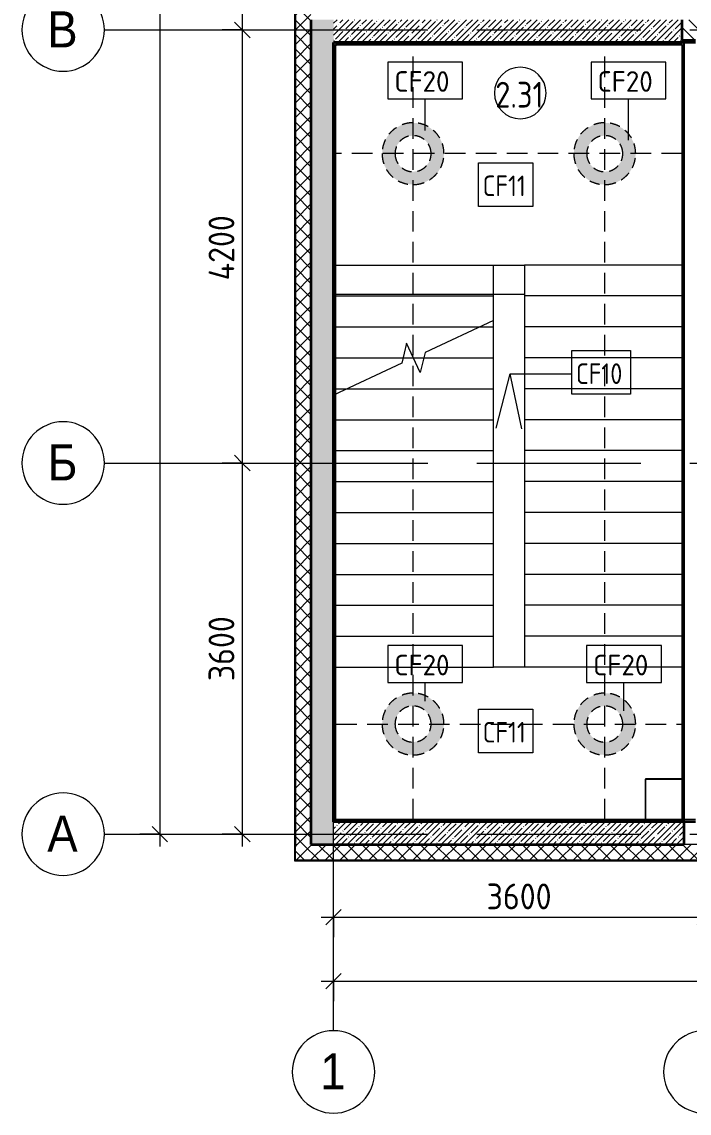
# Model space of a CAD drawing. Header units: millimetres. Extents: x -2911 to 191903, y -8553 to 29000.
# Drawn here: x -2911 to 3557, y -2706 to 7879 of the extents above; entities that cross this region are included whole.
import ezdxf

# ---------------------------------------------------------------- set-up
doc = ezdxf.new("R2010")
doc.units = ezdxf.units.MM
for name, pattern in [('200_ШТРИХ__ш1_п0_6_', [160, 100, -60]), ('ADSK_Штрих_ш2 п1', [300, 200, -100]), ('Осевая', [3175, 635, -476.25, 1587.5, -476.25])]:
    doc.linetypes.add(name, pattern=pattern)
for name, color, linetype, lineweight in [('A-ANNO-DIMS', 7, 'Continuous', 9), ('A-ANNO-DIMS-100', 7, 'Continuous', 9), ('A-AREA-IDEN', 7, 'Continuous', 9), ('A-CLNG-IDEN', 7, 'Continuous', 9), ('A-DETL', 7, 'Continuous', 9), ('A-DETL-1', 7, 'ADSK_Штрих_ш2 п1', 9), ('A-DETL-MBND', 7, '200_ШТРИХ__ш1_п0_6_', 9), ('A-DETL-MBND-1', 7, 'Continuous', 9), ('A-FLOR', 7, 'Continuous', 9), ('A-WALL', 7, 'Continuous', 9), ('I-WALL', 7, 'Continuous', 9), ('S-STRS-1', 7, 'Continuous', 9), ('S-STRS-MBND', 7, 'Continuous', 9), ('Оси', 7, 'Continuous', 9), ('Оси-1', 7, 'Continuous', 20), ('Оси-2', 7, 'Осевая', 9)]:
    doc.layers.add(name, color=color, linetype=linetype, lineweight=lineweight)
for name, color, linetype, lineweight, true_color in [('A-WALL-1', 7, 'Continuous', 25, 0x3c3c3c), ('A-WALL-2', 7, 'Continuous', 35, 0x3c3c3c), ('A-WALL-3', 7, 'Continuous', 13, 0x3c3c3c), ('A-WALL-FNSH-1', 7, 'Continuous', 9, 0x3c3c3c), ('A-WALL-FNSH-2', 7, 'Continuous', 13, 0x3c3c3c), ('G-ANNO-TEXT-1', 7, 'Continuous', 9, 0x3c3c3c)]:
    doc.layers.add(name, color=color, linetype=linetype, lineweight=lineweight, true_color=true_color)
doc.styles.add('Arial', font='arial.ttf', dxfattribs={"width": 0.9, "height": 350})
doc.styles.add('GOST Common', font='GOST_Common.ttf', dxfattribs={"width": 0.9, "height": 250})
doc.styles.add('GOST Common_1', font='GOST_Common.ttf', dxfattribs={"height": 200})
doc.styles.add('GOST Common_2', font='GOST_Common.ttf', dxfattribs={"width": 0.9, "height": 200})
doc.styles.add('ISOCPEUR', font='isocpeur.ttf', dxfattribs={"width": 0.9, "height": 250})
doc.dimstyles.new('ISO-2_5_0_9К_БОЛЬШОЙ', dxfattribs={"dimscale": 304.8, "dimtxt": 248.995294, "dimasz": 0.492126, "dimexe": 0.393701, "dimexo": 0.984252, "dimgap": 0, "dimtad": 1, "dimdec": 0, "dimrnd": 10, "dimzin": 0, "dimdsep": 46, "dimtxsty": 'ISOCPEUR', "dimblk1": 'OBLIQUE', "dimblk2": 'OBLIQUE', "dimsah": 1, "dimcen": 0.09, "dimdle": 0.393701, "dimazin": 0, "dimtfac": 1, "dimtdec": 4, "dimtix": 1, "dimtmove": 0, "dimatfit": 3, "dimfxl": 1, "dimtvp": 1, "dimtolj": 1, "dimtzin": 0, "dimarcsym": 2})
doc.dimstyles.new('ISO-2_5_0_9К_БОЛЬШОЙ_1', dxfattribs={"dimscale": 304.8, "dimtxt": 248.995294, "dimasz": 0.492126, "dimexe": 0.393701, "dimexo": 0.984252, "dimgap": 0, "dimtad": 1, "dimdec": 0, "dimrnd": 10, "dimzin": 0, "dimdsep": 46, "dimtxsty": 'ISOCPEUR', "dimblk1": 'OBLIQUE', "dimblk2": 'OBLIQUE', "dimsah": 1, "dimcen": 0.09, "dimdle": 0.393701, "dimazin": 0, "dimtfac": 1, "dimtdec": 4, "dimtix": 1, "dimtmove": 2, "dimatfit": 3, "dimfxl": 1, "dimtvp": 1, "dimtolj": 1, "dimtzin": 0, "dimarcsym": 2})
pattern_1 = [(45, (0, 0), (-70.71068, 70.71068), []), (135, (0, 0), (-70.71068, -70.71068), [])]
pattern_2 = [(45, (0, 0), (-57.0246, 57.0246), []), (45, (57.025, 0), (-57.0246, 57.0246), [100.806, -20.161, 3.353, -16.808])]
pattern_3 = [(0, (0, 0), (121.92, 30.48), [10.058, -81.382, 10.058, -81.382, -487.68]), (0, (0, 0), (121.92, 30.48), [-182.88, 10.058, -172.822, 10.058, -81.382, -213.36]), (0, (0, 0), (121.92, 30.48), [-457.2, 10.058, -50.902, 10.058, -142.342]), (120, (45.72, 15.24), (-87.35645, 90.34582), [10.058, -81.382, 10.058, -81.382, -487.68]), (120, (45.72, 15.24), (-87.35645, 90.34582), [-182.88, 10.058, -172.822, 10.058, -81.382, -213.36]), (120, (45.72, 15.24), (-87.35645, 90.34582), [-457.2, 10.058, -50.902, 10.058, -142.342]), (240, (60.96, 76.2), (-34.56355, -120.82582), [10.058, -81.382, 10.058, -81.382, -487.68]), (240, (60.96, 76.2), (-34.56355, -120.82582), [-182.88, 10.058, -172.822, 10.058, -81.382, -213.36]), (240, (60.96, 76.2), (-34.56355, -120.82582), [-457.2, 10.058, -50.902, 10.058, -142.342])]

# ---------------------------------------------------------------- blocks, each defined once
blk = doc.blocks.new('Ось сетки - D8-29747960-План потолков с обозначением видов отделки и геометрии 2 этажа в осях 1-12')
at = {"layer": 'Оси-1'}
for start, end in [(360, 180), (180, 360)]:
    blk.add_arc((0, 0), 4, start, end, dxfattribs=at)
blk = doc.blocks.new('DIMBLOCK1-План потолков с обозначением видов отделки и геометрии 2 этажа в осях 1-12')
at = {"layer": 'A-ANNO-DIMS-100'}
for p, q in [((110, -1000), (110, -686)), ((3710, -1000), (3710, -686)), ((-10, -806), (3710, -806)), ((110, -806), (110, -1000)), ((3710, -806), (3710, -1000))]:
    blk.add_line(p, q, dxfattribs=at)
at = {"layer": 'A-ANNO-DIMS-100', "lineweight": 20}
for p, q in [((110, -806), (185, -731)), ((3710, -806), (3785, -731)), ((110, -806), (35, -881)), ((3710, -806), (3635, -881))]:
    blk.add_line(p, q, dxfattribs=at)
at = {"layer": 'A-ANNO-DIMS-100', "color": 0, "insert": (1594, -479), "char_height": 250, "width": 758.48, "attachment_point": 1, "line_spacing_factor": 1.149209, "style": 'ISOCPEUR'}
blk.add_mtext('3600', dxfattribs=at)
blk = doc.blocks.new('_Oblique')
at = {"color": 0, "linetype": 'ByBlock', "lineweight": -2}
blk.add_line((-0.5, -0.5), (0.5, 0.5), dxfattribs=at)
blk = doc.blocks.new('DIMBLOCK19-План потолков с обозначением видов отделки и геометрии 2 этажа в осях 1-12')
at = {"layer": 'A-ANNO-DIMS-100'}
for p, q in [((-414, 10500), (-894, 10500)), ((-774, 10500), (-774, 7800)), ((-774, 10500), (-414, 10500)), ((-968, 7800), (-654, 7800)), ((-774, 7800), (-968, 7800))]:
    blk.add_line(p, q, dxfattribs=at)
at = {"layer": 'A-ANNO-DIMS-100', "lineweight": 20}
for p, q in [((-774, 10500), (-849, 10575)), ((-774, 10500), (-699, 10425)), ((-774, 7800), (-849, 7875)), ((-774, 7800), (-699, 7725))]:
    blk.add_line(p, q, dxfattribs=at)
at = {"layer": 'A-ANNO-DIMS-100', "color": 0, "insert": (-1101, 8834), "char_height": 250, "width": 758.48, "attachment_point": 1, "rotation": 90, "line_spacing_factor": 1.149209, "style": 'ISOCPEUR'}
blk.add_mtext('2700', dxfattribs=at)
blk = doc.blocks.new('DIMBLOCK20-План потолков с обозначением видов отделки и геометрии 2 этажа в осях 1-12')
at = {"layer": 'A-ANNO-DIMS-100', "lineweight": 20}
for p, q in [((-774, 7800), (-849, 7875)), ((-774, 7800), (-699, 7725)), ((-774, 3600), (-849, 3675)), ((-774, 3600), (-699, 3525))]:
    blk.add_line(p, q, dxfattribs=at)
at = {"layer": 'A-ANNO-DIMS-100'}
for p, q in [((-968, 7800), (-654, 7800)), ((-774, 7800), (-968, 7800)), ((-774, 7800), (-774, 3600)), ((-968, 3600), (-654, 3600)), ((-774, 3600), (-968, 3600))]:
    blk.add_line(p, q, dxfattribs=at)
at = {"layer": 'A-ANNO-DIMS-100', "color": 0, "insert": (-1101, 5372), "char_height": 250, "width": 787.21, "attachment_point": 1, "rotation": 90, "line_spacing_factor": 1.149209, "style": 'ISOCPEUR'}
blk.add_mtext('4200', dxfattribs=at)
blk = doc.blocks.new('DIMBLOCK21-План потолков с обозначением видов отделки и геометрии 2 этажа в осях 1-12')
at = {"layer": 'A-ANNO-DIMS-100'}
for p, q in [((-968, 3600), (-654, 3600)), ((-774, 3600), (-968, 3600)), ((-774, 3600), (-774, -120)), ((-968, 0), (-654, 0)), ((-774, 0), (-968, 0))]:
    blk.add_line(p, q, dxfattribs=at)
at = {"layer": 'A-ANNO-DIMS-100', "lineweight": 20}
for p, q in [((-774, 3600), (-849, 3675)), ((-774, 3600), (-699, 3525)), ((-774, 0), (-849, 75)), ((-774, 0), (-699, -75))]:
    blk.add_line(p, q, dxfattribs=at)
at = {"layer": 'A-ANNO-DIMS-100', "color": 0, "insert": (-1101, 1484), "char_height": 250, "width": 758.48, "attachment_point": 1, "rotation": 90, "line_spacing_factor": 1.149209, "style": 'ISOCPEUR'}
blk.add_mtext('3600', dxfattribs=at)
blk = doc.blocks.new('DIMBLOCK22-План потолков с обозначением видов отделки и геометрии 2 этажа в осях 1-12')
at = {"layer": 'A-ANNO-DIMS-100'}
for p, q in [((-1574, 27120), (-1574, -120)), ((-1768, 27000), (-1454, 27000)), ((-1574, 27000), (-1768, 27000)), ((-1768, 0), (-1454, 0)), ((-1574, 0), (-1768, 0))]:
    blk.add_line(p, q, dxfattribs=at)
at = {"layer": 'A-ANNO-DIMS-100', "lineweight": 20}
for p, q in [((-1574, 27000), (-1649, 27075)), ((-1574, 27000), (-1499, 26925)), ((-1574, 0), (-1649, 75)), ((-1574, 0), (-1499, -75))]:
    blk.add_line(p, q, dxfattribs=at)
at = {"layer": 'A-ANNO-DIMS-100', "color": 0, "insert": (-1901, 13746), "char_height": 250, "width": 948.1, "attachment_point": 1, "rotation": 90, "line_spacing_factor": 1.149209, "style": 'ISOCPEUR'}
blk.add_mtext('27000', dxfattribs=at)
blk = doc.blocks.new('DIMBLOCK23-План потолков с обозначением видов отделки и геометрии 2 этажа в осях 1-12')
at = {"layer": 'A-ANNO-DIMS-100'}
for p, q in [((110, -1619), (110, -1305)), ((38310, -1619), (38310, -1305)), ((-10, -1425), (38430, -1425)), ((110, -1425), (110, -1619)), ((38310, -1425), (38310, -1619))]:
    blk.add_line(p, q, dxfattribs=at)
at = {"layer": 'A-ANNO-DIMS-100', "lineweight": 20}
for p, q in [((110, -1425), (185, -1350)), ((38310, -1425), (38385, -1350)), ((110, -1425), (35, -1500)), ((38310, -1425), (38235, -1500))]:
    blk.add_line(p, q, dxfattribs=at)
at = {"layer": 'A-ANNO-DIMS-100', "color": 0, "insert": (19924, -1099), "char_height": 250, "width": 948.1, "attachment_point": 1, "line_spacing_factor": 1.149209, "style": 'ISOCPEUR'}
blk.add_mtext('38200', dxfattribs=at)
blk = doc.blocks.new('Марка_Помещения - Номер-25198446-План потолков с обозначением видов отделки и геометрии 2 этажа в осях 1-12')
at = {"layer": 'A-AREA-IDEN'}
for start, end in [(360, 180), (180, 360)]:
    blk.add_arc((0, 0), 2.5, start, end, dxfattribs=at)
blk = doc.blocks.new('М_потолков - Марка_ Имя типа-25382930-План потолков с обозначением видов отделки и геометрии 2 этажа в осях 1-12')
at = {"layer": 'A-CLNG-IDEN'}
for p, q in [((3.625, 1.984375), (-3.625, 1.984375)), ((-3.625, 1.984375), (-3.625, -1.59375)), ((3.625, -1.59375), (3.625, 1.984375)), ((-3.625, -1.59375), (3.625, -1.59375))]:
    blk.add_line(p, q, dxfattribs=at)

msp = doc.modelspace()

# ---------------------------------------------------------------- hatches: boundary and pattern name
at = {"layer": 'A-DETL-MBND-1'}
h = msp.add_hatch(color=256, dxfattribs=at)
h.paths.add_polyline_path([(881, 6300.5), (940.9, 6306.7), (995.8, 6323.3), (1047.7, 6351.1), (1093.1, 6388.4), (1130.4, 6433.8), (1158.2, 6485.7), (1175.2, 6542), (1181, 6600.5), (1175.2, 6659), (1158.2, 6715.3), (1130.4, 6767.2), (1093.1, 6812.6), (1047.7, 6849.9), (995.8, 6877.7), (939.5, 6894.7), (881, 6900.5), (822.5, 6894.7), (766.2, 6877.7), (714.3, 6849.9), (668.9, 6812.6), (631.6, 6767.2), (603.8, 6715.3), (586.8, 6659), (581, 6600.5), (586.8, 6542), (603.8, 6485.7), (631.6, 6433.8), (668.9, 6388.4), (714.3, 6351.1), (766.2, 6323.3), (822.5, 6306.3)])
h.paths.add_polyline_path([(881, 6425.5), (835.7, 6431.5), (793.5, 6448.9), (757.3, 6476.8), (729.4, 6513), (712, 6555.2), (706, 6600.5), (712, 6645.8), (729.4, 6688), (757.3, 6724.2), (793.5, 6752.1), (835.7, 6769.5), (881, 6775.5), (926.3, 6769.5), (968.5, 6752.1), (1004.7, 6724.2), (1032.6, 6688), (1050, 6645.8), (1056, 6600.5), (1050, 6555.2), (1032.6, 6513), (1004.7, 6476.8), (968.5, 6448.9), (926.3, 6431.5)])
h = msp.add_hatch(color=256, dxfattribs=at)
h.paths.add_polyline_path([(2739, 6300.5), (2797.5, 6306.3), (2853.8, 6323.3), (2905.7, 6351.1), (2951.1, 6388.4), (2988.4, 6433.8), (3016.2, 6485.7), (3033.2, 6542), (3039, 6600.5), (3033.2, 6659), (3016.2, 6715.3), (2988.4, 6767.2), (2951.1, 6812.6), (2905.7, 6849.9), (2853.8, 6877.7), (2797.5, 6894.7), (2739, 6900.5), (2680.5, 6894.7), (2624.2, 6877.7), (2572.3, 6849.9), (2526.9, 6812.6), (2489.6, 6767.2), (2461.8, 6715.3), (2444.8, 6659), (2439, 6600.5), (2444.8, 6542), (2461.8, 6485.7), (2489.6, 6433.8), (2526.9, 6388.4), (2572.3, 6351.1), (2624.2, 6323.3), (2680.5, 6306.3)])
h.paths.add_polyline_path([(2739, 6425.5), (2693.7, 6431.5), (2651.5, 6448.9), (2615.3, 6476.8), (2587.4, 6513), (2570, 6555.2), (2564, 6600.5), (2570, 6645.8), (2587.4, 6688), (2615.3, 6724.2), (2651.5, 6752.1), (2693.7, 6769.5), (2739, 6775.5), (2784.3, 6769.5), (2826.5, 6752.1), (2862.7, 6724.2), (2890.6, 6688), (2908, 6645.8), (2914, 6600.5), (2908, 6555.2), (2890.6, 6513), (2862.7, 6476.8), (2826.5, 6448.9), (2784.3, 6431.5), (2760.1, 6428.3)])
h = msp.add_hatch(color=256, dxfattribs=at)
h.paths.add_polyline_path([(881, 768), (940.9, 774.2), (995.8, 790.9), (1047.7, 818.6), (1093.1, 855.9), (1130.4, 901.4), (1158.2, 953.2), (1175.2, 1009.5), (1181, 1068), (1175.2, 1126.6), (1158.2, 1182.8), (1130.4, 1234.7), (1093.1, 1280.2), (1047.7, 1317.5), (995.8, 1345.2), (939.5, 1362.3), (881, 1368), (822.5, 1362.3), (766.2, 1345.2), (714.3, 1317.5), (668.9, 1280.2), (631.6, 1234.7), (603.8, 1182.8), (586.8, 1126.6), (581, 1068), (586.8, 1009.5), (603.8, 953.2), (631.6, 901.4), (668.9, 855.9), (714.3, 818.6), (766.2, 790.9), (822.5, 773.8)])
h.paths.add_polyline_path([(881, 893), (835.7, 899), (793.5, 916.5), (757.3, 944.3), (729.4, 980.5), (712, 1022.7), (706, 1068), (712, 1113.3), (729.4, 1155.5), (757.3, 1191.8), (793.5, 1219.6), (835.7, 1237.1), (881, 1243), (926.3, 1237.1), (968.5, 1219.6), (1004.7, 1191.8), (1032.6, 1155.5), (1050, 1113.3), (1056, 1068), (1050, 1022.7), (1032.6, 980.5), (1004.7, 944.3), (968.5, 916.5), (926.3, 899)])
h = msp.add_hatch(color=256, dxfattribs=at)
h.paths.add_polyline_path([(2739, 768), (2797.5, 773.8), (2853.8, 790.9), (2905.7, 818.6), (2951.1, 855.9), (2989.6, 903.6), (3016.2, 953.2), (3033.2, 1009.5), (3039, 1068), (3033.2, 1126.6), (3016.2, 1182.8), (2988.4, 1234.7), (2951.1, 1280.2), (2905.7, 1317.5), (2853.8, 1345.2), (2797.5, 1362.3), (2739, 1368), (2680.5, 1362.3), (2624.2, 1345.2), (2572.3, 1317.5), (2526.9, 1280.2), (2489.6, 1234.7), (2461.8, 1182.8), (2444.8, 1126.6), (2439, 1068), (2444.8, 1009.5), (2461.8, 953.2), (2489.6, 901.4), (2526.9, 855.9), (2572.3, 818.6), (2624.2, 790.9), (2680.5, 773.8)])
h.paths.add_polyline_path([(2739, 893), (2693.7, 899), (2651.5, 916.5), (2615.3, 944.3), (2587.4, 980.5), (2570, 1022.7), (2564, 1068), (2570, 1113.3), (2587.4, 1155.5), (2615.3, 1191.8), (2651.5, 1219.6), (2693.7, 1237.1), (2739, 1243), (2784.3, 1237.1), (2826.5, 1219.6), (2862.7, 1191.8), (2890.6, 1155.5), (2908, 1113.3), (2914, 1068), (2908, 1022.7), (2890.6, 980.5), (2862.7, 944.3), (2826.5, 916.5), (2784.3, 899)])
at = {"layer": 'A-WALL'}
h = msp.add_hatch(dxfattribs=at)
h.set_pattern_fill('FP_9', color=256, style=0, pattern_type=2)
h.set_pattern_definition(pattern_1)
h.paths.add_polyline_path([(-110, -100), (-110, 15358), (-260, 15358), (-260, -100)])
h = msp.add_hatch(dxfattribs=at)
h.set_pattern_fill('FP_9', color=256, style=0, pattern_type=2)
h.set_pattern_definition(pattern_1)
h.paths.add_polyline_path([(38270, -250), (38270, -100), (-260, -100), (-260, -250), (33686, -250)])
at = {"layer": 'I-WALL'}
h = msp.add_hatch(dxfattribs=at)
h.set_pattern_fill('FP_11', color=256, style=0, pattern_type=2)
h.set_pattern_definition(pattern_2)
h.paths.add_polyline_path([(-110, -100), (110, -100), (110, 7900), (-110, 7900), (-110, -76.9)])
h = msp.add_hatch(dxfattribs=at)
h.set_pattern_fill('FP_11', color=256, style=0, pattern_type=2)
h.set_pattern_definition(pattern_2)
h.paths.add_polyline_path([(110, 7680), (3620, 7680), (3620, 7700), (3489, 7700), (3489, 7900), (110, 7900), (110, 7767.3)])
h = msp.add_hatch(dxfattribs=at)
h.set_pattern_fill('FP_8', color=256, style=0, pattern_type=2)
h.set_pattern_definition([(135, (0, 0), (-70.7107, -70.7107), [])])
h.paths.add_polyline_path([(10640, 7700), (12160, 7700), (12160, 7900), (8260, 7900), (8260, 7700), (10560, 7700)])
h.paths.add_polyline_path([(3620, 7700), (7660, 7700), (7660, 7900), (3489, 7900), (3489, 7700)])
h.paths.add_polyline_path([(16660, 7700), (16660, 7900), (12760, 7900), (12760, 7700), (13004, 7700), (13060.1, 7714.4), (13060.2, 7700), (13589.7, 7700), (13589.7, 7715.4), (13647.2, 7700), (16160, 7700)])
h = msp.add_hatch(dxfattribs=at)
h.set_pattern_fill('FP_40', color=256, style=0, pattern_type=2)
h.set_pattern_definition(pattern_3)
h.paths.add_polyline_path([(3298, 7660), (3510, 7660), (3510, 7680), (110, 7680), (110, 7660), (2153.7, 7660)])
h = msp.add_hatch(dxfattribs=at)
h.set_pattern_fill('FP_40', color=256, style=0, pattern_type=2)
h.set_pattern_definition(pattern_3)
h.paths.add_polyline_path([(110, 120), (130, 120), (130, 7660), (110, 7660), (110, 140)])
h = msp.add_hatch(dxfattribs=at)
h.set_pattern_fill('FP_40', color=256, style=0, pattern_type=2)
h.set_pattern_definition(pattern_3)
h.paths.add_polyline_path([(3510, 120), (3510, 7660), (3490, 7659), (3490, 120)])
h = msp.add_hatch(dxfattribs=at)
h.set_pattern_fill('FP_40', color=256, style=0, pattern_type=2)
h.set_pattern_definition(pattern_3)
h.paths.add_polyline_path([(3620, 120), (3620, 140), (110, 140), (110, 120), (3366.5, 120)])
h = msp.add_hatch(dxfattribs=at)
h.set_pattern_fill('FP_11', color=256, style=0, pattern_type=2)
h.set_pattern_definition(pattern_2)
h.paths.add_polyline_path([(110, -100), (3510, -100), (3510, 120), (110, 120), (110, -76.9)])

# ---------------------------------------------------------------- linework, layer by layer
at = {"layer": 'A-CLNG-IDEN'}
for p, q in [((998.4, 6825.6), (998.4, 7131.4)), ((2968.5, 6732.5), (2968.5, 7131.4)), ((998.4, 1290), (998.4, 1471)), ((2925.4, 1195.5), (2925.4, 1471))]:
    msp.add_line(p, q, dxfattribs=at)
at = {"layer": 'A-DETL'}
for p, q in [((1660, 5520), (1960, 5520)), ((1660, 1620), (1660, 5520)), ((1960, 5520), (1960, 1620)), ((1960, 1620), (1660, 1620))]:
    msp.add_line(p, q, dxfattribs=at)
at = {"layer": 'A-DETL-1'}
for p, q in [((881, 144), (881, 7644)), ((2739, 144), (2739, 7644)), ((3489, 6600.5), (110, 6600.5)), ((135.7, 1068), (3492.3, 1068))]:
    msp.add_line(p, q, dxfattribs=at)
at = {"layer": 'A-DETL-MBND'}
for centre, radius, start, end in [((881, 6600.5), 300, 360, 180), ((2739, 6600.5), 300, 360, 180), ((881, 6600.5), 175, 0, 180), ((2739, 6600.5), 175, 0, 180), ((881, 6600.5), 300, 180, 360), ((881, 6600.5), 175, 180, 0), ((2739, 6600.5), 300, 180, 360), ((2739, 6600.5), 175, 180, 0), ((881, 1068), 300, 360, 180), ((2739, 1068), 300, 360, 180), ((881, 1068), 175, 0, 180), ((2739, 1068), 175, 0, 180), ((881, 1068), 300, 180, 360), ((881, 1068), 175, 180, 0), ((2739, 1068), 300, 180, 360), ((2739, 1068), 175, 180, 0)]:
    msp.add_arc(centre, radius, start, end, dxfattribs=at)
at = {"layer": 'A-FLOR'}
msp.add_line((130, 5237.9), (1960, 5237.9), dxfattribs=at)
at = {"layer": 'A-WALL'}
for p, q in [((-260, 15358), (-260, -100)), ((3490, 5459.5), (3489, 5459.5)), ((131, 141), (131, 140)), ((-260, -250), (-260, -100)), ((-260, -250), (38270, -250))]:
    msp.add_line(p, q, dxfattribs=at)
at = {"layer": 'A-WALL-1'}
for p, q in [((130, 7660), (3490, 7660)), ((130, 120), (130, 7660)), ((130, 7659), (130, 7647)), ((3490, 7660), (3490, 120)), ((3510, 120), (3510, 7680)), ((3134, 140), (110, 140)), ((110, 120), (3620, 120)), ((131, 140), (3135, 140)), ((3620, 140), (3135, 140))]:
    msp.add_line(p, q, dxfattribs=at)
at = {"layer": 'A-WALL-2'}
for p, q in [((-110, 7900), (-110, -100)), ((3489, 7700), (3489, 7900)), ((110, 120), (110, 7680)), ((3620, 7680), (110, 7680)), ((3489, 7700), (3620, 7700)), ((3510, 120), (110, 120)), ((3510, -100), (3510, 120)), ((-110, -100), (3510, -100))]:
    msp.add_line(p, q, dxfattribs=at)
at = {"layer": 'A-WALL-3'}
msp.add_line((21910, -100), (3510, -100), dxfattribs=at)
at = {"layer": 'A-WALL-FNSH-1'}
for p, q in [((-268, 14823), (-268, -258)), ((-268, -258), (38270, -258))]:
    msp.add_line(p, q, dxfattribs=at)
at = {"layer": 'A-WALL-FNSH-2'}
for p, q in [((-263, 14843), (-263, -253)), ((130, 7647), (130, 140)), ((131, 7659), (3489, 7659)), ((131, 141), (131, 7659)), ((3489, 7659), (3489, 497.5)), ((131, 3104.9), (130, 3104.9)), ((130, 3097.2), (131, 3097.2)), ((3134, 536), (3134, 140)), ((3490, 536), (3134, 536)), ((3135, 140), (3135, 535)), ((3135, 535), (3490, 535)), ((3489, 497.5), (3490, 497.5)), ((3135, 141), (131, 141)), ((2881, 141), (2881, 140)), ((3490, 141), (2881, 141)), ((3134, 140), (3135, 140)), ((-263, -253), (38270, -253))]:
    msp.add_line(p, q, dxfattribs=at)
at = {"layer": 'G-ANNO-TEXT-1'}
for p, q in [((1687.1, 3936.6), (1823.2, 4466.3)), ((1823.2, 4466.3), (2420, 4466.3)), ((1936.1, 3930.8), (1823.2, 4466.3)), ((1823.2, 4466.3), (2420, 4466.3))]:
    msp.add_line(p, q, dxfattribs=at)
at = {"layer": 'G-ANNO-TEXT-1', "flags": 128}
for points in [[(1515.3, 6513.1), (2041.7, 6513.1), (2041.7, 6089.1), (1515.3, 6089.1)], [(2420, 4690.8), (2988.7, 4690.8), (2988.7, 4266.8), (2420, 4266.8)], [(1515.3, 1213.1), (2041.7, 1213.1), (2041.7, 789.1), (1515.3, 789.1)]]:
    msp.add_lwpolyline(points, close=True, dxfattribs=at)
at = {"layer": 'I-WALL'}
for p, q in [((131, 7659), (130, 7659)), ((3490, 7659), (3489, 7659)), ((131, 5545), (130, 5545)), ((130, 5527.5), (131, 5527.5)), ((131, 4467.7), (130, 4467.7)), ((130, 4455.1), (131, 4455.1)), ((130, 1982.1), (131, 1982.1)), ((131, 1979.4), (130, 1979.4))]:
    msp.add_line(p, q, dxfattribs=at)
at = {"layer": 'S-STRS-1'}
for p, q in [((3490, 5520), (1960, 5520)), ((3490, 5520), (1960, 5520)), ((3490, 5220), (1960, 5220)), ((3490, 5220), (1960, 5220)), ((1528.4, 4920), (1660, 4920)), ((1528.4, 4920), (1660, 4920)), ((3490, 4920), (1960, 4920)), ((3490, 4920), (1960, 4920)), ((784.6, 4620), (885, 4620)), ((784.6, 4620), (885, 4620)), ((985.4, 4620), (1660, 4620)), ((985.4, 4620), (1660, 4620)), ((3490, 4620), (1960, 4620)), ((3490, 4620), (1960, 4620)), ((241.6, 4320), (1660, 4320)), ((241.6, 4320), (1660, 4320)), ((3490, 4320), (1960, 4320)), ((3490, 4320), (1960, 4320)), ((130, 4020), (1660, 4020)), ((130, 4020), (1660, 4020)), ((3490, 4020), (1960, 4020)), ((3490, 4020), (1960, 4020)), ((130, 3720), (1660, 3720)), ((130, 3720), (1660, 3720)), ((3490, 3720), (1960, 3720)), ((3490, 3720), (1960, 3720)), ((130, 3420), (1660, 3420)), ((130, 3420), (1660, 3420)), ((3490, 3420), (1960, 3420)), ((3490, 3420), (1960, 3420)), ((129.9, 3120), (1660, 3120)), ((129.9, 3120), (1660, 3120)), ((3490, 3120), (1960, 3120)), ((3490, 3120), (1960, 3120)), ((130, 2820), (1660, 2820)), ((130, 2820), (1660, 2820)), ((3490, 2820), (1960, 2820)), ((3490, 2820), (1960, 2820)), ((130, 2520), (1660, 2520)), ((130, 2520), (1660, 2520)), ((3490, 2520), (1960, 2520)), ((3490, 2520), (1960, 2520)), ((130, 2220), (1660, 2220)), ((130, 2220), (1660, 2220)), ((3490, 2220), (1960, 2220)), ((3490, 2220), (1960, 2220)), ((130, 1920), (1660, 1920)), ((130, 1920), (1660, 1920)), ((3490, 1920), (1960, 1920)), ((3490, 1920), (1960, 1920)), ((130, 1620), (1660, 1620)), ((130, 1620), (1660, 1620)), ((3490, 1620), (1960, 1620)), ((3490, 1620), (1960, 1620))]:
    msp.add_line(p, q, dxfattribs=at)
at = {"layer": 'S-STRS-MBND'}
for p, q in [((110, 5520), (1660, 5520)), ((110, 4900), (110, 5520)), ((1660, 4981.4), (1660, 5520)), ((110, 5220), (1660, 5220)), ((1660, 4981.4), (998.3, 4672.8)), ((110, 4920), (1528.4, 4920)), ((819, 4761.6), (771.7, 4567.2)), ((951, 4478.4), (819, 4761.6)), ((998.3, 4672.8), (951, 4478.4)), ((771.7, 4567.2), (110, 4258.6)), ((130, 4620), (784.6, 4620)), ((885, 4620), (985.4, 4620)), ((130, 4320), (241.6, 4320))]:
    msp.add_line(p, q, dxfattribs=at)
at = {"layer": 'Оси'}
for p, q in [((-2111, 7800), (389, 7800)), ((-2111, 3600), (389, 3600)), ((110, -1906.3), (110, 593.7)), ((-2111, 0), (389, 0))]:
    msp.add_line(p, q, dxfattribs=at)
at = {"layer": 'Оси-2'}
for p, q in [((110, 593.7), (110, 12880)), ((389, 7800), (35990, 7800)), ((389, 3600), (35990, 3600)), ((389, 0), (35990, 0))]:
    msp.add_line(p, q, dxfattribs=at)

# ---------------------------------------------------------------- block references
at = {"layer": 'A-AREA-IDEN', "xscale": 99.99999999999993, "yscale": 99.99999999999993, "zscale": 99.99999999999993}
msp.add_blockref('Марка_Помещения - Номер-25198446-План потолков с обозначением видов отделки и геометрии 2 этажа в осях 1-12', (1920.2, 7188.8), dxfattribs=at)
at = {"layer": 'A-CLNG-IDEN', "xscale": 99.99999999999993, "yscale": 99.99999999999993, "zscale": 99.99999999999993}
for p in [(998.4, 7290.8), (2968.5, 7290.8), (998.4, 1630.4), (2925.4, 1630.4)]:
    msp.add_blockref('М_потолков - Марка_ Имя типа-25382930-План потолков с обозначением видов отделки и геометрии 2 этажа в осях 1-12', p, dxfattribs=at)
at = {"layer": 'Оси-1', "xscale": 99.99999999999993, "yscale": 99.99999999999993, "zscale": 99.99999999999993, "rotation": 269.9999999999994}
for p in [(-2511, 7800), (-2511, 3600), (-2511, 0)]:
    msp.add_blockref('Ось сетки - D8-29747960-План потолков с обозначением видов отделки и геометрии 2 этажа в осях 1-12', p, dxfattribs=at)
at = {"layer": 'Оси-1', "xscale": 99.99999999999993, "yscale": 99.99999999999993, "zscale": 99.99999999999993}
for p in [(110, -2306.3), (3710, -2306.3)]:
    msp.add_blockref('Ось сетки - D8-29747960-План потолков с обозначением видов отделки и геометрии 2 этажа в осях 1-12', p, dxfattribs=at)

# ---------------------------------------------------------------- texts
at = {"layer": 'A-AREA-IDEN', "insert": (1678.3, 7297.3), "char_height": 250, "width": 606.076, "attachment_point": 1, "style": 'GOST Common'}
msp.add_mtext('2.31', dxfattribs=at)
at = {"layer": 'A-CLNG-IDEN', "char_height": 200, "width": 705.485, "attachment_point": 1, "style": 'GOST Common_1'}
for insert in [(699.6, 7400.6), (2669.7, 7400.6), (699.6, 1740.1), (2626.6, 1740.1)]:
    msp.add_mtext('CF20', dxfattribs=dict(at, insert=insert))
at = {"layer": 'G-ANNO-TEXT-1', "char_height": 200, "attachment_point": 1, "style": 'GOST Common_2'}
for s, insert, width in [('CF11', (1555.3, 6388.7), 533.924), ('CF10', (2460, 4566.3), 584.43), ('CF11', (1555.3, 1088.7), 533.924)]:
    msp.add_mtext(s, dxfattribs=dict(at, insert=insert, width=width))
at = {"layer": 'Оси', "char_height": 350, "attachment_point": 1, "style": 'Arial'}
for s, insert, width in [('\\fArial|b0|i0|c204|p34|;\\W.9;В', (-2663.8, 7981), 360.759), ('\\fArial|b0|i0|c204|p34|;\\W.9;Б', (-2660.6, 3781), 353.544), ('\\fArial|b0|i0|c204|p34|;\\W.9;А', (-2663.8, 181), 360.759), ('\\fArial|b0|i0|c204|p34|;\\W.9;1', (-17.5, -2125.6), 303.038)]:
    msp.add_mtext(s, dxfattribs=dict(at, insert=insert, width=width))

# ---------------------------------------------------------------- dimensions: what is measured, and where the dimension line sits
at = {"layer": 'A-ANNO-DIMS'}
dim = msp.add_linear_dim(base=(-1574.1, 0), p1=(-1468.1, 27000), p2=(-1468.1, 0), angle=90, dimstyle='ISO-2_5_0_9К_БОЛЬШОЙ_1', override={"dimpost": '<>', "dimfxl": 26999.999823}, dxfattribs=at)
dim.commit()
dim.dimension.update_dxf_attribs({"geometry": 'DIMBLOCK22-План потолков с обозначением видов отделки и геометрии 2 этажа в осях 1-12', "text_midpoint": (-1734.1, 14219.9), "dimtype": 160, "text_rotation": 90})
for base, p1, p2, override, picture, middle in [((-774.1, 7800), (-113.7, 10500), (-668.1, 7800), {"dimpost": '<>', "dimfxl": 2756.320794}, 'DIMBLOCK19-План потолков с обозначением видов отделки и геометрии 2 этажа в осях 1-12', (-899.1, 9150)), ((-774.1, 3600), (-668.1, 7800), (-668.1, 3600), {"dimpost": '<>', "dimfxl": 4200}, 'DIMBLOCK20-План потолков с обозначением видов отделки и геометрии 2 этажа в осях 1-12', (-899.1, 5700)), ((-774.1, 0), (-668.1, 3600), (-668.1, 0), {"dimpost": '<>', "dimfxl": 3600}, 'DIMBLOCK21-План потолков с обозначением видов отделки и геометрии 2 этажа в осях 1-12', (-899.1, 1800))]:
    dim = msp.add_linear_dim(base=base, p1=p1, p2=p2, angle=90, dimstyle='ISO-2_5_0_9К_БОЛЬШОЙ', override=override, dxfattribs=at)
    dim.commit()
    dim.dimension.update_dxf_attribs({"geometry": picture, "text_midpoint": middle})
dim = msp.add_linear_dim(base=(3710, -806), p1=(110, -699.9), p2=(3710, -699.9), dimstyle='ISO-2_5_0_9К_БОЛЬШОЙ', override={"dimpost": '<>', "dimfxl": 3599.999993}, dxfattribs=at)
dim.commit()
dim.dimension.update_dxf_attribs({"geometry": 'DIMBLOCK1-План потолков с обозначением видов отделки и геометрии 2 этажа в осях 1-12', "text_midpoint": (1910, -681)})
dim = msp.add_linear_dim(base=(38310, -1425.2), p1=(110, -1319.1), p2=(38310, -1319.1), dimstyle='ISO-2_5_0_9К_БОЛЬШОЙ_1', override={"dimpost": '<>', "dimfxl": 38199.999966}, dxfattribs=at)
dim.commit()
dim.dimension.update_dxf_attribs({"geometry": 'DIMBLOCK23-План потолков с обозначением видов отделки и геометрии 2 этажа в осях 1-12', "text_midpoint": (20398.4, -1265.2), "dimtype": 160})

doc.saveas('drawing.dxf')
